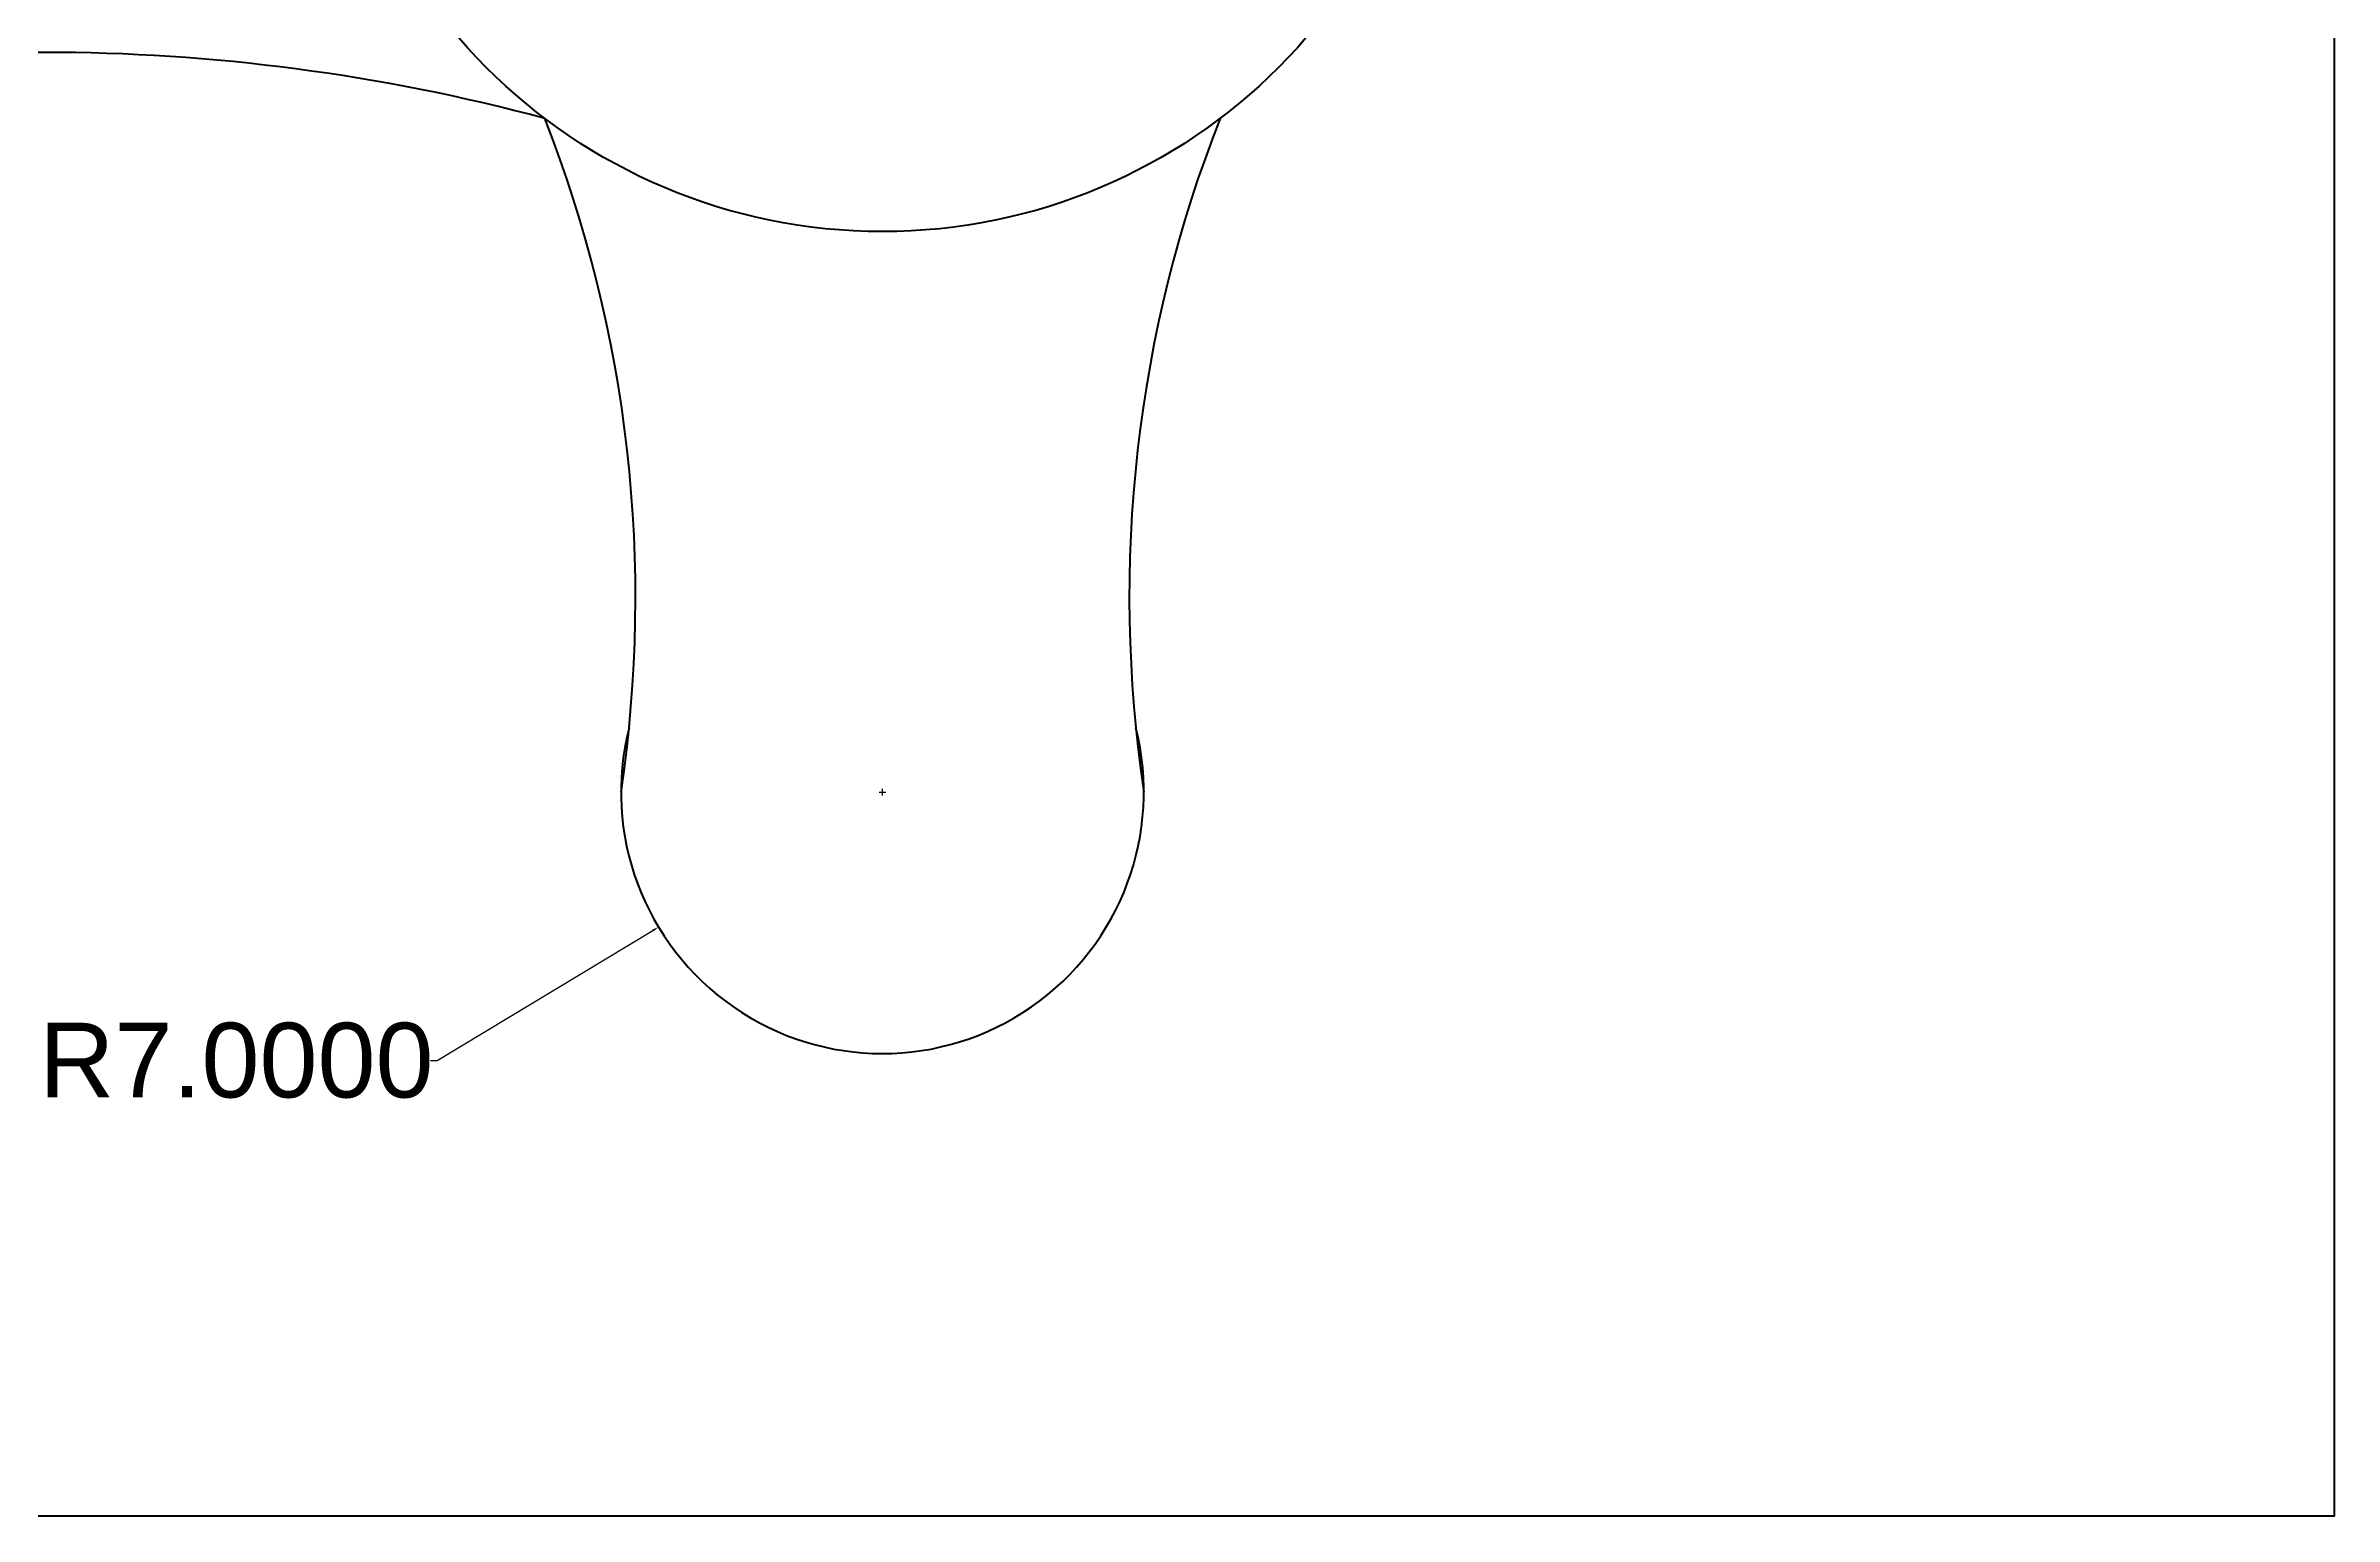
# Model space of a CAD drawing. Header units: inches. Extents: x 0 to 244, y 0 to 89.
# Drawn here: x 59.4 to 120.7, y 0 to 39.3 of the extents above; entities that cross this region are included whole.
import ezdxf

# ---------------------------------------------------------------- set-up
doc = ezdxf.new("R2010")
doc.units = ezdxf.units.IN
doc.header["$MEASUREMENT"] = 0
doc.layers.get('Defpoints').update_dxf_attribs({"color": 10, "lineweight": 100})
doc.layers.add('Layer6', color=2, linetype='Continuous', plot=False)
doc.layers.add('Layer8', color=30, linetype='Continuous', lineweight=50, plot=False)
doc.layers.add('Layer9', color=250, linetype='Continuous', lineweight=50, plot=False)
doc.styles.get("Standard").update_dxf_attribs({"font": 'arial.ttf', "height": 2})
doc.dimstyles.get("Standard").update_dxf_attribs({"dimtxt": 0.18, "dimasz": 0.18, "dimexe": 0.18, "dimexo": 0.0625, "dimgap": 0.09, "dimtad": 0, "dimtih": 1, "dimtoh": 1, "dimdec": 4, "dimzin": 0, "dimdsep": 46, "dimtxsty": 'Standard', "dimcen": 0.09, "dimadec": 0, "dimazin": 0, "dimtfac": 1, "dimtdec": 4, "dimtofl": 0, "dimtmove": 0, "dimatfit": 3, "dimfxl": 1, "dimtolj": 1, "dimtzin": 0, "dimarcsym": 0})

# ---------------------------------------------------------------- blocks, each defined once
blk = doc.blocks.new('*D14')
at = {"layer": 'Defpoints', "color": 0, "transparency": 16777216}
for p in [(81.852, 19.364), (75.857, 15.75)]:
    blk.add_point(p, dxfattribs=at)
at = {"layer": 'Layer6', "color": 0, "lineweight": -2, "transparency": 16777216}
for p, q in [((81.762, 19.364), (81.942, 19.364)), ((81.852, 19.274), (81.852, 19.454)), ((69.927, 12.174), (75.703, 15.657)), ((69.747, 12.174), (69.927, 12.174))]:
    blk.add_line(p, q, dxfattribs=at)
at = {"layer": 'Layer6', "color": 0, "transparency": 16777216}
blk.add_solid([(75.688, 15.683), (75.719, 15.631), (75.857, 15.75)], dxfattribs=at)
at = {"layer": 'Layer6', "color": 0, "transparency": 16777216, "insert": (64.552, 12.174), "char_height": 2, "attachment_point": 5}
blk.add_mtext('\\A1;R7.0000', dxfattribs=at)
blk = doc.blocks.new('*D21')
at = {"layer": 'Defpoints', "color": 0, "transparency": 16777216}
for p in [(45.985, 37.396), (52.207, 29.923), (78.612, 24.568), (43.942, 19.364)]:
    blk.add_point(p, dxfattribs=at)
at = {"layer": 'Layer6', "color": 0, "lineweight": -2, "transparency": 16777216}
for p, q in [((46.043, 37.373), (53.706, 34.361)), ((44.004, 19.373), (52.147, 20.596))]:
    blk.add_line(p, q, dxfattribs=at)
for start, end in [(158.91982, 171.15112), (175.91172, 188.15423)]:
    blk.add_arc((78.612, 24.568), 26.942, start, end, dxfattribs=at)
at = {"layer": 'Layer6', "color": 0, "transparency": 16777216}
for points in [[(53.445, 34.27), (53.501, 34.248), (53.538, 34.426)], [(51.972, 20.751), (51.913, 20.743), (51.969, 20.569)]]:
    blk.add_solid(points, dxfattribs=at)
at = {"layer": 'Layer6', "color": 0, "transparency": 16777216, "insert": (51.841, 27.601), "char_height": 2, "attachment_point": 5}
blk.add_mtext('\\A1;30°', dxfattribs=at)

msp = doc.modelspace()

# ---------------------------------------------------------------- linework, layer by layer
at = {"layer": 'Layer8'}
msp.add_lwpolyline([(0.20621, 80.3939), (120.72765, 80.3939), (120.72765, -0.01953), (0.20621, -0.01953)], close=True, dxfattribs=at)
at = {"layer": 'Layer9'}
msp.add_circle((81.85208, 49.36415), 15, dxfattribs=at)
for centre, radius, start, end in [((59.39708, -12.65909), 51.82115, 75, 105), ((40.18229, 24.56849), 35.05823, 351.4629749, 21.4629749), ((123.52187, 24.56849), 35.05823, 158.5370251, 188.5370251), ((81.85208, 19.36415), 7, 165.7618335, 14.2381665)]:
    msp.add_arc(centre, radius, start, end, dxfattribs=at)

# ---------------------------------------------------------------- dimensions: what is measured, and where the dimension line sits
at = {"layer": 'Layer6'}
dim = msp.add_angular_dim_3p(base=(52.20747, 29.92276), center=(78.61187, 24.56849), p1=(45.98478, 37.39629), p2=(43.94208, 19.36415), dimstyle='Standard', dxfattribs=at)
dim.commit()
dim.dimension.update_dxf_attribs({"geometry": '*D21', "text_midpoint": (51.8413, 27.60109)})
dim = msp.add_radius_dim(center=(81.85208, 19.36415), mpoint=(75.85739, 15.74978), dimstyle='Standard', dxfattribs=at)
dim.commit()
dim.dimension.update_dxf_attribs({"geometry": '*D14', "text_midpoint": (64.5524, 12.17445), "dimtype": 164})

doc.saveas('drawing.dxf')
